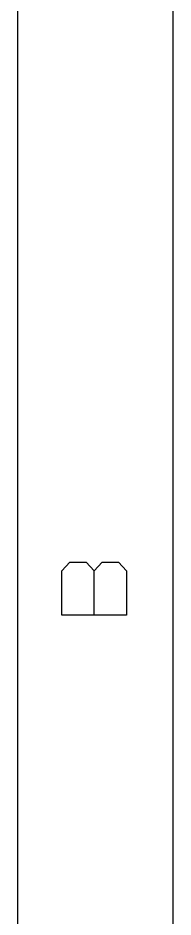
# Model space of a CAD drawing. Extents: x -93 to 502, y -337 to 504.
# Drawn here: x 472.8 to 501.1, y -172.5 to -8.4 of the extents above; entities that cross this region are included whole.
import ezdxf

# ---------------------------------------------------------------- set-up
doc = ezdxf.new("R2010")
doc.units = 0
doc.layers.add('1', color=1, linetype='CONTINUOUS')

msp = doc.modelspace()

# ---------------------------------------------------------------- linework, layer by layer
at = {"layer": '1'}
for p, q in [((501.08, -336.68), (501.08, 503.6)), ((472.78, -308.2), (472.78, 78.07)), ((480.78, -109.33), (482.25, -107.73)), ((482.25, -107.73), (485.2, -107.73)), ((485.2, -107.73), (486.68, -109.33)), ((486.68, -109.33), (488.15, -107.73)), ((488.15, -107.73), (491.1, -107.73)), ((491.1, -107.73), (492.58, -109.33)), ((480.78, -117.43), (480.78, -109.33)), ((486.68, -117.43), (486.68, -109.33)), ((492.58, -109.33), (492.58, -117.43)), ((492.58, -117.43), (480.78, -117.43))]:
    msp.add_line(p, q, dxfattribs=at)

doc.saveas('drawing.dxf')
